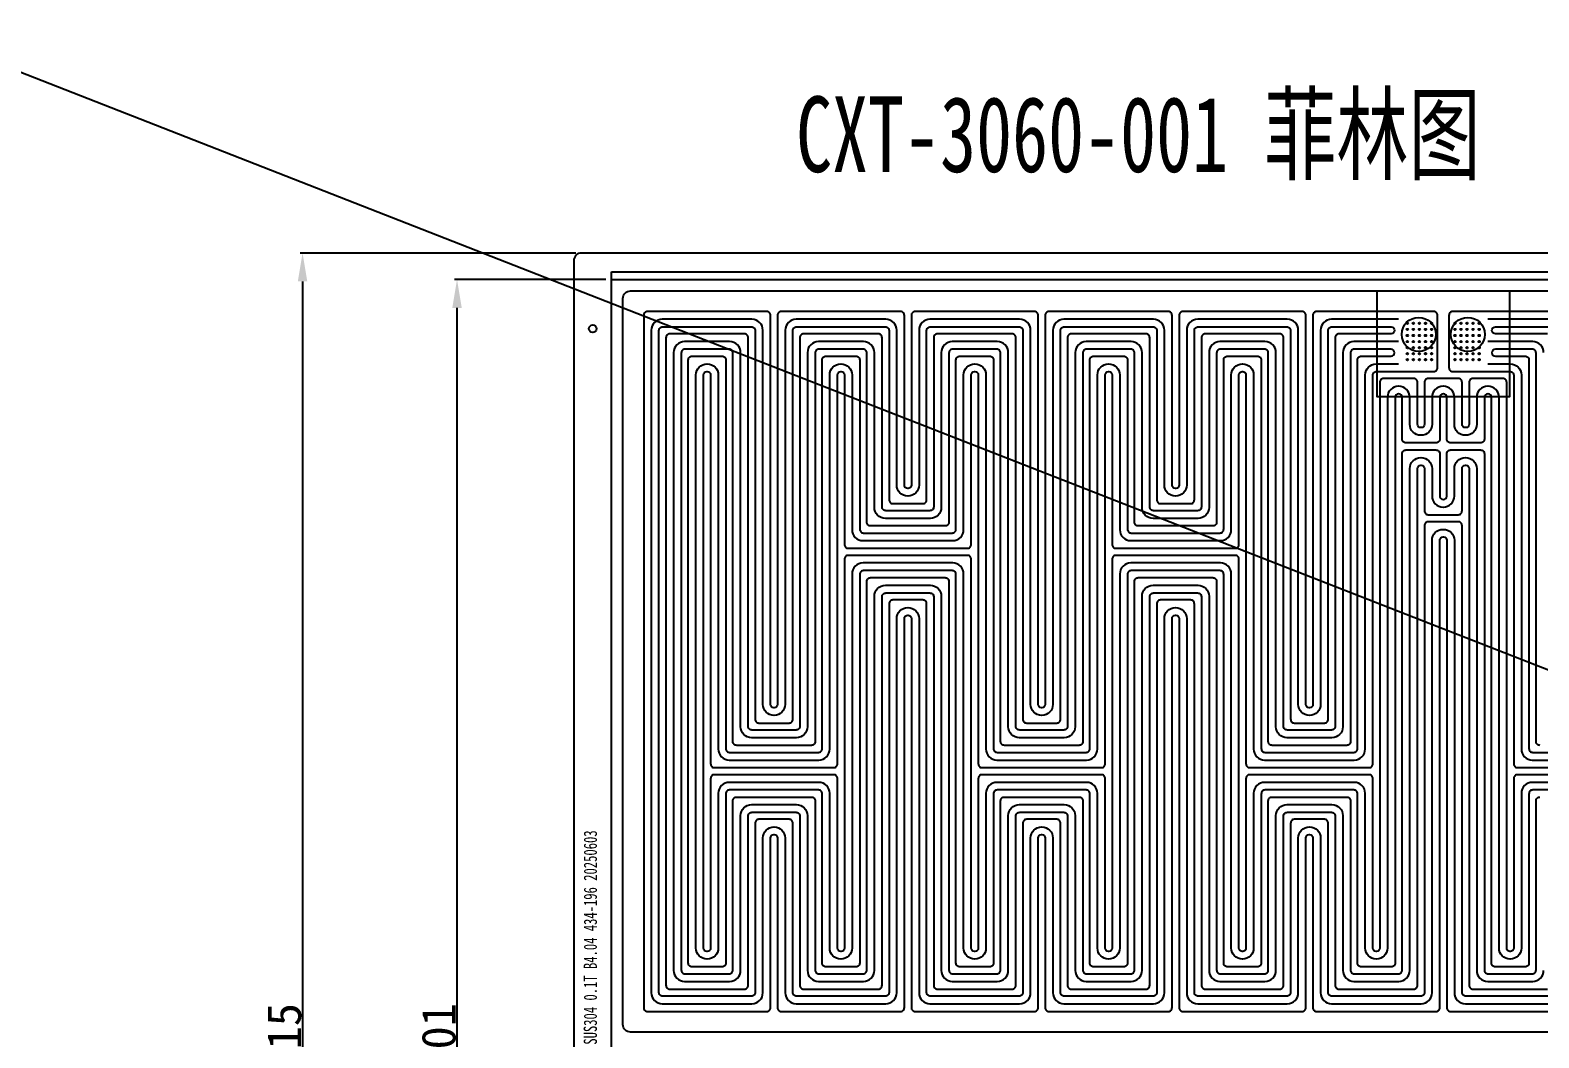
# Model space of a CAD drawing. Header units: millimetres. Extents: x -1327 to 8145, y -2943 to 1353.
# Drawn here: x 4190.9 to 4590, y 507.4 to 773.8 of the extents above; entities that cross this region are included whole.
import ezdxf

# ---------------------------------------------------------------- set-up
doc = ezdxf.new("R2010")
doc.units = ezdxf.units.MM
for name, color, linetype in [('发热丝', 3, 'Continuous'), ('发热丝中心线', 6, 'Continuous'), ('标注', 2, 'Continuous'), ('菲林', 11, 'Continuous')]:
    doc.layers.add(name, color=color, linetype=linetype)
doc.styles.get("Standard").update_dxf_attribs({"font": ''})
doc.styles.add('工程字', font='', dxfattribs={"width": 0.7, "height": 6})
doc.styles.get('Standard').set_extended_font_data('SimSun')
doc.styles.get('工程字').set_extended_font_data('SimSun')
doc.dimstyles.new('ISO-25', dxfattribs={"dimscale": 0.5, "dimtxt": 18, "dimasz": 15, "dimexe": 1.25, "dimexo": 3, "dimtad": 1, "dimtoh": 1, "dimdec": 5, "dimtxsty": 'Standard', "dimcen": 2.5, "dimadec": 0, "dimazin": 0, "dimtfac": 1, "dimtmove": 0, "dimatfit": 3, "dimfxl": 1, "dimarcsym": 0})

# ---------------------------------------------------------------- blocks, each defined once
blk = doc.blocks.new('*D22')
at = {"color": 0, "lineweight": -2}
for p, q in [((4343.25, 707.92), (4303.23, 707.92)), ((4303.85, 314.42), (4303.85, 700.42)), ((4343.25, 306.92), (4303.23, 306.92))]:
    blk.add_line(p, q, dxfattribs=at)
at = {"color": 0}
for points in [[(4305.1, 700.42), (4302.6, 700.42), (4303.85, 707.92)], [(4302.6, 314.42), (4305.1, 314.42), (4303.85, 306.92)]]:
    blk.add_solid(points, dxfattribs=at)
at = {"layer": 'Defpoints', "color": 0}
for p in [(4303.85, 707.92), (4344.75, 707.92), (4344.75, 306.92)]:
    blk.add_point(p, dxfattribs=at)
at = {"color": 0, "insert": (4299.04, 507.42), "char_height": 9, "attachment_point": 5, "rotation": 90}
blk.add_mtext('401', dxfattribs=at)
blk = doc.blocks.new('*D23')
at = {"color": 0, "lineweight": -2}
for p, q in [((4335.25, 714.92), (4262.37, 714.92)), ((4262.99, 707.42), (4262.99, 307.42)), ((4335.25, 299.92), (4262.37, 299.92))]:
    blk.add_line(p, q, dxfattribs=at)
at = {"color": 0}
for points in [[(4264.24, 707.42), (4261.74, 707.42), (4262.99, 714.92)], [(4261.74, 307.42), (4264.24, 307.42), (4262.99, 299.92)]]:
    blk.add_solid(points, dxfattribs=at)
at = {"layer": 'Defpoints', "color": 0}
for p in [(4336.75, 714.92), (4262.99, 299.92), (4336.75, 299.92)]:
    blk.add_point(p, dxfattribs=at)
at = {"color": 0, "insert": (4258.18, 507.42), "char_height": 9, "attachment_point": 5, "rotation": 90}
blk.add_mtext('415', dxfattribs=at)

msp = doc.modelspace()

# ---------------------------------------------------------------- linework, layer by layer
for points in [[(4344.751992, 709.920521), (4784.751992, 709.920521), (4784.751992, 304.920521), (4344.751992, 304.920521)], [(4547.251992, 704.920521), (4582.251992, 704.920521), (4582.251992, 676.920521), (4547.251992, 676.920521)]]:
    msp.add_lwpolyline(points, close=True)
msp.add_lwpolyline([(4781.751992, 702.920521), (4781.751992, 510.920521, -0.4142135624), (4779.751992, 508.920521), (4349.751992, 508.920521, -0.4142135624), (4347.751992, 510.920521), (4347.751992, 702.920521, -0.4142135624), (4349.751992, 704.920521), (4779.751992, 704.920521, -0.4142135624)], format="xyb", close=True)
for centre in [(4558.251992, 693.420521), (4571.251992, 693.420521)]:
    msp.add_circle(centre, 4.5)
at = {"layer": '发热丝'}
for points in [[(4615.935123, 576.990976), (4584.385762, 576.990976, 0.4142135624), (4583.385762, 575.990976), (4583.385762, 531.123338, -0.4142135624), (4582.506921, 530.244497), (4582.405513, 530.244497, -0.4142135624), (4581.526673, 531.123338), (4581.526673, 680.737455, 0.4142135624), (4580.526673, 681.737455), (4572.582945, 681.737455, 0.4142135624), (4571.582945, 680.737455), (4571.582945, 669.631554, -0.4142135624), (4570.704104, 668.752713), (4570.602696, 668.752713, -0.4142135624), (4569.723856, 669.631554), (4569.723856, 680.737455, 0.4142135624), (4568.723856, 681.737455), (4560.780128, 681.737455, 0.4142135624), (4559.780128, 680.737455), (4559.780128, 669.631554, -0.4142135624), (4558.901288, 668.752713), (4558.799879, 668.752713, -0.4142135624), (4557.921039, 669.631554), (4557.921039, 680.737455, 0.4142135624), (4556.921039, 681.737455), (4548.977311, 681.737455, 0.4142135624), (4547.977311, 680.737455), (4547.977311, 531.123338, -0.4142135624), (4547.098471, 530.244497), (4546.997062, 530.244497, -0.4142135624), (4546.118222, 531.123338), (4546.118222, 575.990976, 0.4142135624), (4545.118222, 576.990976), (4513.56886, 576.990976, 0.4142135624), (4512.56886, 575.990976), (4512.56886, 531.123338, -0.4142135624), (4511.69002, 530.244497), (4511.588611, 530.244497, -0.4142135624), (4510.709771, 531.123338), (4510.709771, 633.990976, 0.4142135624), (4509.709771, 634.990976), (4478.16041, 634.990976, 0.4142135624), (4477.16041, 633.990976), (4477.16041, 531.123338, -0.4142135624), (4476.281569, 530.244497), (4476.180161, 530.244497, -0.4142135624), (4475.30132, 531.123338), (4475.30132, 575.990976, 0.4142135624), (4474.30132, 576.990976), (4442.751959, 576.990976, 0.4142135624), (4441.751959, 575.990976), (4441.751959, 531.123338, -0.4142135624), (4440.873118, 530.244497), (4440.77171, 530.244497, -0.4142135624), (4439.89287, 531.123338), (4439.89287, 633.990976, 0.4142135624), (4438.89287, 634.990976), (4407.343508, 634.990976, 0.4142135624), (4406.343508, 633.990976), (4406.343508, 531.123338, -0.4142135624), (4405.464668, 530.244497), (4405.363259, 530.244497, -0.4142135624), (4404.484419, 531.123338), (4404.484419, 575.990976, 0.4142135624), (4403.484419, 576.990976), (4371.935057, 576.990976, 0.4142135624), (4370.935057, 575.990976), (4370.935057, 531.123338, -0.4142135624), (4370.056217, 530.244497), (4369.954809, 530.244497, -0.4142135624), (4369.075968, 531.123338), (4369.075968, 682.717704, -0.4142135624), (4369.954809, 683.596544), (4370.056217, 683.596544, -0.4142135624), (4370.935057, 682.717704), (4370.935057, 579.850066, 0.4142135624), (4371.935057, 578.850066), (4403.484419, 578.850066, 0.4142135624), (4404.484419, 579.850066), (4404.484419, 682.717704, -0.4142135624), (4405.363259, 683.596544), (4405.464668, 683.596544, -0.4142135624), (4406.343508, 682.717704), (4406.343508, 637.850066, 0.4142135624), (4407.343508, 636.850066), (4438.89287, 636.850066, 0.4142135624), (4439.89287, 637.850066), (4439.89287, 682.717704, -0.4142135624), (4440.77171, 683.596544), (4440.873118, 683.596544, -0.4142135624), (4441.751959, 682.717704), (4441.751959, 579.850066, 0.4142135624), (4442.751959, 578.850066), (4474.30132, 578.850066, 0.4142135624), (4475.30132, 579.850066), (4475.30132, 682.717704, -0.4142135624), (4476.180161, 683.596544), (4476.281569, 683.596544, -0.4142135624), (4477.16041, 682.717704), (4477.16041, 637.850066, 0.4142135624), (4478.16041, 636.850066), (4509.709771, 636.850066, 0.4142135624), (4510.709771, 637.850066), (4510.709771, 682.717704, -0.4142135624), (4511.588611, 683.596544), (4511.69002, 683.596544, -0.4142135624), (4512.56886, 682.717704), (4512.56886, 579.850066, 0.4142135624), (4513.56886, 578.850066), (4545.118222, 578.850066, 0.4142135624), (4546.118222, 579.850066), (4546.118222, 682.596544, -0.4142135624), (4547.118222, 683.596544), (4562.251992, 683.596544, 0.4142135624), (4563.251992, 684.596544), (4563.251992, 698.441681, 0.4142135624), (4562.251992, 699.441681), (4531.273086, 699.441681, 0.4142135624), (4530.273086, 698.441681), (4530.273086, 595.574042, -0.4142135624), (4529.394245, 594.695202), (4529.292837, 594.695202, -0.4142135624), (4528.413996, 595.574042), (4528.413996, 698.441681, 0.4142135624), (4527.413996, 699.441681), (4495.864635, 699.441681, 0.4142135624), (4494.864635, 698.441681), (4494.864635, 653.574042, -0.4142135624), (4493.985795, 652.695202), (4493.884386, 652.695202, -0.4142135624), (4493.005546, 653.574042), (4493.005546, 698.441681, 0.4142135624), (4492.005546, 699.441681), (4460.456184, 699.441681, 0.4142135624), (4459.456184, 698.441681), (4459.456184, 595.574042, -0.4142135624), (4458.577344, 594.695202), (4458.475935, 594.695202, -0.4142135624), (4457.597095, 595.574042), (4457.597095, 698.441681, 0.4142135624), (4456.597095, 699.441681), (4425.047733, 699.441681, 0.4142135624), (4424.047733, 698.441681), (4424.047733, 653.574042, -0.4142135624), (4423.168893, 652.695202), (4423.067485, 652.695202, -0.4142135624), (4422.188644, 653.574042), (4422.188644, 698.441681, 0.4142135624), (4421.188644, 699.441681), (4389.639283, 699.441681, 0.4142135624), (4388.639283, 698.441681), (4388.639283, 595.574042, -0.4142135624), (4387.760442, 594.695202), (4387.659034, 594.695202, -0.4142135624), (4386.780194, 595.574042), (4386.780194, 698.441681, 0.4142135624), (4385.780194, 699.441681), (4354.230832, 699.441681, 0.4142135624), (4353.230832, 698.441681), (4353.230832, 515.399361, 0.4142135624), (4354.230832, 514.399361), (4385.780194, 514.399361, 0.4142135624), (4386.780194, 515.399361), (4386.780194, 560.267, -0.4142135624), (4387.659034, 561.14584), (4387.760442, 561.14584, -0.4142135624), (4388.639283, 560.267), (4388.639283, 515.399361, 0.4142135624), (4389.639283, 514.399361), (4421.188644, 514.399361, 0.4142135624), (4422.188644, 515.399361), (4422.188644, 618.267, -0.4142135624), (4423.067485, 619.14584), (4423.168893, 619.14584, -0.4142135624), (4424.047733, 618.267), (4424.047733, 515.399361, 0.4142135624), (4425.047733, 514.399361), (4456.597095, 514.399361, 0.4142135624), (4457.597095, 515.399361), (4457.597095, 560.267, -0.4142135624), (4458.475935, 561.14584), (4458.577344, 561.14584, -0.4142135624), (4459.456184, 560.267), (4459.456184, 515.399361, 0.4142135624), (4460.456184, 514.399361), (4492.005546, 514.399361, 0.4142135624), (4493.005546, 515.399361), (4493.005546, 618.267, -0.4142135624), (4493.884386, 619.14584), (4493.985795, 619.14584, -0.4142135624), (4494.864635, 618.267), (4494.864635, 515.399361, 0.4142135624), (4495.864635, 514.399361), (4527.413996, 514.399361, 0.4142135624), (4528.413996, 515.399361), (4528.413996, 560.267, -0.4142135624), (4529.292837, 561.14584), (4529.394245, 561.14584, -0.4142135624), (4530.273086, 560.267), (4530.273086, 515.399361, 0.4142135624), (4531.273086, 514.399361), (4562.822447, 514.399361, 0.4142135624), (4563.822447, 515.399361), (4563.822447, 638.960662, -0.4142135624), (4564.701288, 639.839502), (4564.802696, 639.839502, -0.4142135624), (4565.681536, 638.960662), (4565.681536, 515.399361, 0.4142135624), (4566.681536, 514.399361), (4598.230898, 514.399361, 0.4142135624)], [(4598.230898, 699.441681), (4567.251992, 699.441681, 0.4142135624), (4566.251992, 698.441681), (4566.251992, 684.596544, 0.4142135624), (4567.251992, 683.596544), (4582.385762, 683.596544, -0.4142135624), (4583.385762, 682.596544), (4583.385762, 579.850066, 0.4142135624), (4584.385762, 578.850066), (4615.935123, 578.850066, 0.4142135624)], [(4594.188579, 518.441681), (4570.723856, 518.441681, -0.4142135624), (4569.723856, 519.441681), (4569.723856, 642.881821, 0.4142135624), (4568.723856, 643.881821), (4560.780128, 643.881821, 0.4142135624), (4559.780128, 642.881821), (4559.780128, 519.441681, -0.4142135624), (4558.780128, 518.441681), (4535.315405, 518.441681, -0.4142135624), (4534.315405, 519.441681), (4534.315405, 564.188159, 0.4142135624), (4533.315405, 565.188159), (4525.371677, 565.188159, 0.4142135624), (4524.371677, 564.188159), (4524.371677, 519.441681, -0.4142135624), (4523.371677, 518.441681), (4499.906954, 518.441681, -0.4142135624), (4498.906954, 519.441681), (4498.906954, 622.188159, 0.4142135624), (4497.906954, 623.188159), (4489.963226, 623.188159, 0.4142135624), (4488.963226, 622.188159), (4488.963226, 519.441681, -0.4142135624), (4487.963226, 518.441681), (4464.498503, 518.441681, -0.4142135624), (4463.498503, 519.441681), (4463.498503, 564.188159, 0.4142135624), (4462.498503, 565.188159), (4454.554776, 565.188159, 0.4142135624), (4453.554776, 564.188159), (4453.554776, 519.441681, -0.4142135624), (4452.554776, 518.441681), (4429.090053, 518.441681, -0.4142135624), (4428.090053, 519.441681), (4428.090053, 622.188159, 0.4142135624), (4427.090053, 623.188159), (4419.146325, 623.188159, 0.4142135624), (4418.146325, 622.188159), (4418.146325, 519.441681, -0.4142135624), (4417.146325, 518.441681), (4393.681602, 518.441681, -0.4142135624), (4392.681602, 519.441681), (4392.681602, 564.188159, 0.4142135624), (4391.681602, 565.188159), (4383.737874, 565.188159, 0.4142135624), (4382.737874, 564.188159), (4382.737874, 519.441681, -0.4142135624), (4381.737874, 518.441681), (4358.273151, 518.441681, -0.4142135624), (4357.273151, 519.441681), (4357.273151, 694.399361, -0.4142135624), (4358.273151, 695.399361), (4381.737874, 695.399361, -0.4142135624), (4382.737874, 694.399361), (4382.737874, 591.652882, 0.4142135624), (4383.737874, 590.652882), (4391.681602, 590.652882, 0.4142135624), (4392.681602, 591.652882), (4392.681602, 694.399361, -0.4142135624), (4393.681602, 695.399361), (4417.146325, 695.399361, -0.4142135624), (4418.146325, 694.399361), (4418.146325, 649.652882, 0.4142135624), (4419.146325, 648.652882), (4427.090053, 648.652882, 0.4142135624), (4428.090053, 649.652882), (4428.090053, 694.399361, -0.4142135624), (4429.090053, 695.399361), (4452.554776, 695.399361, -0.4142135624), (4453.554776, 694.399361), (4453.554776, 591.652882, 0.4142135624), (4454.554776, 590.652882), (4462.498503, 590.652882, 0.4142135624), (4463.498503, 591.652882), (4463.498503, 694.399361, -0.4142135624), (4464.498503, 695.399361), (4487.963226, 695.399361, -0.4142135624), (4488.963226, 694.399361), (4488.963226, 649.652882, 0.4142135624), (4489.963226, 648.652882), (4497.906954, 648.652882, 0.4142135624), (4498.906954, 649.652882), (4498.906954, 694.399361, -0.4142135624), (4499.906954, 695.399361), (4523.371677, 695.399361, -0.4142135624), (4524.371677, 694.399361), (4524.371677, 591.652882, 0.4142135624), (4525.371677, 590.652882), (4533.315405, 590.652882, 0.4142135624), (4534.315405, 591.652882), (4534.315405, 694.399361, -0.4142135624), (4535.315405, 695.399361), (4550.949175, 695.399361, -1), (4550.949175, 693.540272), (4537.174494, 693.540272, 0.4142135624), (4536.174494, 692.540272), (4536.174494, 589.793793, -0.4142135624), (4535.174494, 588.793793), (4523.512588, 588.793793, -0.4142135624), (4522.512588, 589.793793), (4522.512588, 692.540272, 0.4142135624), (4521.512588, 693.540272), (4501.766043, 693.540272, 0.4142135624), (4500.766043, 692.540272), (4500.766043, 647.793793, -0.4142135624), (4499.766043, 646.793793), (4488.104137, 646.793793, -0.4142135624), (4487.104137, 647.793793), (4487.104137, 692.540272, 0.4142135624), (4486.104137, 693.540272), (4466.357593, 693.540272, 0.4142135624), (4465.357593, 692.540272), (4465.357593, 589.793793, -0.4142135624), (4464.357593, 588.793793), (4452.695687, 588.793793, -0.4142135624), (4451.695687, 589.793793), (4451.695687, 692.540272, 0.4142135624), (4450.695687, 693.540272), (4430.949142, 693.540272, 0.4142135624), (4429.949142, 692.540272), (4429.949142, 647.793793, -0.4142135624), (4428.949142, 646.793793), (4417.287236, 646.793793, -0.4142135624), (4416.287236, 647.793793), (4416.287236, 692.540272, 0.4142135624), (4415.287236, 693.540272), (4395.540691, 693.540272, 0.4142135624), (4394.540691, 692.540272), (4394.540691, 589.793793, -0.4142135624), (4393.540691, 588.793793), (4381.878785, 588.793793, -0.4142135624), (4380.878785, 589.793793), (4380.878785, 692.540272, 0.4142135624), (4379.878785, 693.540272), (4360.132241, 693.540272, 0.4142135624), (4359.132241, 692.540272), (4359.132241, 521.30077, 0.4142135624), (4360.132241, 520.30077), (4379.878785, 520.30077, 0.4142135624), (4380.878785, 521.30077), (4380.878785, 566.047249, -0.4142135624), (4381.878785, 567.047249), (4393.540691, 567.047249, -0.4142135624), (4394.540691, 566.047249), (4394.540691, 521.30077, 0.4142135624), (4395.540691, 520.30077), (4415.287236, 520.30077, 0.4142135624), (4416.287236, 521.30077), (4416.287236, 624.047249, -0.4142135624), (4417.287236, 625.047249), (4428.949142, 625.047249, -0.4142135624), (4429.949142, 624.047249), (4429.949142, 521.30077, 0.4142135624), (4430.949142, 520.30077), (4450.695687, 520.30077, 0.4142135624), (4451.695687, 521.30077), (4451.695687, 566.047249, -0.4142135624), (4452.695687, 567.047249), (4464.357593, 567.047249, -0.4142135624), (4465.357593, 566.047249), (4465.357593, 521.30077, 0.4142135624), (4466.357593, 520.30077), (4486.104137, 520.30077, 0.4142135624), (4487.104137, 521.30077), (4487.104137, 624.047249, -0.4142135624), (4488.104137, 625.047249), (4499.766043, 625.047249, -0.4142135624), (4500.766043, 624.047249), (4500.766043, 521.30077, 0.4142135624), (4501.766043, 520.30077), (4521.512588, 520.30077, 0.4142135624), (4522.512588, 521.30077), (4522.512588, 566.047249, -0.4142135624), (4523.512588, 567.047249), (4535.174494, 567.047249, -0.4142135624), (4536.174494, 566.047249), (4536.174494, 521.30077, 0.4142135624), (4537.174494, 520.30077), (4556.921039, 520.30077, 0.4142135624), (4557.921039, 521.30077), (4557.921039, 657.930145, -0.4142135624), (4558.799879, 658.808986), (4558.901288, 658.808986, -0.4142135624), (4559.780128, 657.930145), (4559.780128, 646.740911, 0.4142135624), (4560.780128, 645.740911), (4568.723856, 645.740911, 0.4142135624), (4569.723856, 646.740911), (4569.723856, 657.930145, -0.4142135624), (4570.602696, 658.808986), (4570.704104, 658.808986, -0.4142135624), (4571.582945, 657.930145), (4571.582945, 521.30077, 0.4142135624), (4572.582945, 520.30077), (4592.329489, 520.30077, 0.4142135624)], [(4592.329489, 693.540272), (4578.554809, 693.540272, -1), (4578.554809, 695.399361), (4594.188579, 695.399361, -0.4142135624)], [(4611.892804, 572.948657), (4588.428081, 572.948657, 0.4142135624), (4587.428081, 571.948657), (4587.428081, 527.202178, -0.4142135624), (4586.428081, 526.202178), (4578.484353, 526.202178, -0.4142135624), (4577.484353, 527.202178), (4577.484353, 676.816296, 0.4142135624), (4576.605513, 677.695136), (4576.504104, 677.695136, 0.4142135624), (4575.625264, 676.816296), (4575.625264, 665.710394, -0.4142135624), (4574.625264, 664.710394), (4566.681536, 664.710394, -0.4142135624), (4565.681536, 665.710394), (4565.681536, 676.816296, 0.4142135624), (4564.802696, 677.695136), (4564.701288, 677.695136, 0.4142135624), (4563.822447, 676.816296), (4563.822447, 665.710394, -0.4142135624), (4562.822447, 664.710394), (4554.878719, 664.710394, -0.4142135624), (4553.878719, 665.710394), (4553.878719, 676.816296, 0.4142135624), (4552.999879, 677.695136), (4552.898471, 677.695136, 0.4142135624), (4552.01963, 676.816296), (4552.01963, 527.202178, -0.4142135624), (4551.01963, 526.202178), (4543.075903, 526.202178, -0.4142135624), (4542.075903, 527.202178), (4542.075903, 571.948657, 0.4142135624), (4541.075903, 572.948657), (4517.61118, 572.948657, 0.4142135624), (4516.61118, 571.948657), (4516.61118, 527.202178, -0.4142135624), (4515.61118, 526.202178), (4507.667452, 526.202178, -0.4142135624), (4506.667452, 527.202178), (4506.667452, 629.948657, 0.4142135624), (4505.667452, 630.948657), (4482.202729, 630.948657, 0.4142135624), (4481.202729, 629.948657), (4481.202729, 527.202178, -0.4142135624), (4480.202729, 526.202178), (4472.259001, 526.202178, -0.4142135624), (4471.259001, 527.202178), (4471.259001, 571.948657, 0.4142135624), (4470.259001, 572.948657), (4446.794278, 572.948657, 0.4142135624), (4445.794278, 571.948657), (4445.794278, 527.202178, -0.4142135624), (4444.794278, 526.202178), (4436.85055, 526.202178, -0.4142135624), (4435.85055, 527.202178), (4435.85055, 629.948657, 0.4142135624), (4434.85055, 630.948657), (4411.385827, 630.948657, 0.4142135624), (4410.385827, 629.948657), (4410.385827, 527.202178, -0.4142135624), (4409.385827, 526.202178), (4401.4421, 526.202178, -0.4142135624), (4400.4421, 527.202178), (4400.4421, 571.948657, 0.4142135624), (4399.4421, 572.948657), (4375.977377, 572.948657, 0.4142135624), (4374.977377, 571.948657), (4374.977377, 527.202178, -0.4142135624), (4373.977377, 526.202178), (4366.033649, 526.202178, -0.4142135624), (4365.033649, 527.202178), (4365.033649, 686.638864, -0.4142135624), (4366.033649, 687.638864), (4373.977377, 687.638864, -0.4142135624), (4374.977377, 686.638864), (4374.977377, 583.892385, 0.4142135624), (4375.977377, 582.892385), (4399.4421, 582.892385, 0.4142135624), (4400.4421, 583.892385), (4400.4421, 686.638864, -0.4142135624), (4401.4421, 687.638864), (4409.385827, 687.638864, -0.4142135624), (4410.385827, 686.638864), (4410.385827, 641.892385, 0.4142135624), (4411.385827, 640.892385), (4434.85055, 640.892385, 0.4142135624), (4435.85055, 641.892385), (4435.85055, 686.638864, -0.4142135624), (4436.85055, 687.638864), (4444.794278, 687.638864, -0.4142135624), (4445.794278, 686.638864), (4445.794278, 583.892385, 0.4142135624), (4446.794278, 582.892385), (4470.259001, 582.892385, 0.4142135624), (4471.259001, 583.892385), (4471.259001, 686.638864, -0.4142135624), (4472.259001, 687.638864), (4480.202729, 687.638864, -0.4142135624), (4481.202729, 686.638864), (4481.202729, 641.892385, 0.4142135624), (4482.202729, 640.892385), (4505.667452, 640.892385, 0.4142135624), (4506.667452, 641.892385), (4506.667452, 686.638864, -0.4142135624), (4507.667452, 687.638864), (4515.61118, 687.638864, -0.4142135624), (4516.61118, 686.638864), (4516.61118, 583.892385, 0.4142135624), (4517.61118, 582.892385), (4541.075903, 582.892385, 0.4142135624), (4542.075903, 583.892385), (4542.075903, 686.638864, -0.4142135624), (4543.075903, 687.638864), (4550.949175, 687.638864, 1), (4550.949175, 689.497953), (4541.216813, 689.497953, 0.4142135624), (4540.216813, 688.497953), (4540.216813, 585.751474, -0.4142135624), (4539.216813, 584.751474), (4519.470269, 584.751474, -0.4142135624), (4518.470269, 585.751474), (4518.470269, 688.497953, 0.4142135624), (4517.470269, 689.497953), (4505.808363, 689.497953, 0.4142135624), (4504.808363, 688.497953), (4504.808363, 643.751474, -0.4142135624), (4503.808363, 642.751474), (4484.061818, 642.751474, -0.4142135624), (4483.061818, 643.751474), (4483.061818, 688.497953, 0.4142135624), (4482.061818, 689.497953), (4470.399912, 689.497953, 0.4142135624), (4469.399912, 688.497953), (4469.399912, 585.751474, -0.4142135624), (4468.399912, 584.751474), (4448.653367, 584.751474, -0.4142135624), (4447.653367, 585.751474), (4447.653367, 688.497953, 0.4142135624), (4446.653367, 689.497953), (4434.991461, 689.497953, 0.4142135624), (4433.991461, 688.497953), (4433.991461, 643.751474, -0.4142135624), (4432.991461, 642.751474), (4413.244917, 642.751474, -0.4142135624), (4412.244917, 643.751474), (4412.244917, 688.497953, 0.4142135624), (4411.244917, 689.497953), (4399.583011, 689.497953, 0.4142135624), (4398.583011, 688.497953), (4398.583011, 585.751474, -0.4142135624), (4397.583011, 584.751474), (4377.836466, 584.751474, -0.4142135624), (4376.836466, 585.751474), (4376.836466, 688.497953, 0.4142135624), (4375.836466, 689.497953), (4364.17456, 689.497953, 0.4142135624), (4363.17456, 688.497953), (4363.17456, 525.343089, 0.4142135624), (4364.17456, 524.343089), (4375.836466, 524.343089, 0.4142135624), (4376.836466, 525.343089), (4376.836466, 570.089568, -0.4142135624), (4377.836466, 571.089568), (4397.583011, 571.089568, -0.4142135624), (4398.583011, 570.089568), (4398.583011, 525.343089, 0.4142135624), (4399.583011, 524.343089), (4411.244917, 524.343089, 0.4142135624), (4412.244917, 525.343089), (4412.244917, 628.089568, -0.4142135624), (4413.244917, 629.089568), (4432.991461, 629.089568, -0.4142135624), (4433.991461, 628.089568), (4433.991461, 525.343089, 0.4142135624), (4434.991461, 524.343089), (4446.653367, 524.343089, 0.4142135624), (4447.653367, 525.343089), (4447.653367, 570.089568, -0.4142135624), (4448.653367, 571.089568), (4468.399912, 571.089568, -0.4142135624), (4469.399912, 570.089568), (4469.399912, 525.343089, 0.4142135624), (4470.399912, 524.343089), (4482.061818, 524.343089, 0.4142135624), (4483.061818, 525.343089), (4483.061818, 628.089568, -0.4142135624), (4484.061818, 629.089568), (4503.808363, 629.089568, -0.4142135624), (4504.808363, 628.089568), (4504.808363, 525.343089, 0.4142135624), (4505.808363, 524.343089), (4517.470269, 524.343089, 0.4142135624), (4518.470269, 525.343089), (4518.470269, 570.089568, -0.4142135624), (4519.470269, 571.089568), (4539.216813, 571.089568, -0.4142135624), (4540.216813, 570.089568), (4540.216813, 525.343089, 0.4142135624), (4541.216813, 524.343089), (4552.878719, 524.343089, 0.4142135624), (4553.878719, 525.343089), (4553.878719, 661.851305, -0.4142135624), (4554.878719, 662.851305), (4562.822447, 662.851305, -0.4142135624), (4563.822447, 661.851305), (4563.822447, 650.66207, 0.4142135624), (4564.701288, 649.78323), (4564.802696, 649.78323, 0.4142135624), (4565.681536, 650.66207), (4565.681536, 661.851305, -0.4142135624), (4566.681536, 662.851305), (4574.625264, 662.851305, -0.4142135624), (4575.625264, 661.851305), (4575.625264, 525.343089, 0.4142135624), (4576.625264, 524.343089), (4588.28717, 524.343089, 0.4142135624), (4589.28717, 525.343089), (4589.28717, 570.089568, -0.4142135624), (4590.28717, 571.089568)], [(4590.28717, 584.751474, -0.4142135624), (4589.28717, 585.751474), (4589.28717, 688.497953, 0.4142135624), (4588.28717, 689.497953), (4578.554809, 689.497953, 1), (4578.554809, 687.638864), (4586.428081, 687.638864, -0.4142135624), (4587.428081, 686.638864), (4587.428081, 583.892385, 0.4142135624), (4588.428081, 582.892385), (4611.892804, 582.892385, 0.4142135624)]]:
    msp.add_lwpolyline(points, format="xyb", dxfattribs=at)
for centre in [(4555.251992, 696.319112), (4555.251992, 694.719112), (4556.851992, 696.319112), (4556.851992, 694.719112), (4558.451992, 696.319112), (4558.451992, 694.719112), (4560.051992, 696.319112), (4560.051992, 694.719112), (4561.651992, 696.319112), (4561.651992, 694.719112), (4567.851992, 696.319112), (4567.851992, 694.719112), (4569.451992, 696.319112), (4569.451992, 694.719112), (4571.051992, 696.319112), (4571.051992, 694.719112), (4572.651992, 696.319112), (4572.651992, 694.719112), (4574.251992, 696.319112), (4574.251992, 694.719112), (4555.251992, 693.119112), (4555.251992, 691.519112), (4556.851992, 693.119112), (4556.851992, 691.519112), (4558.451992, 693.119112), (4558.451992, 691.519112), (4560.051992, 693.119112), (4560.051992, 691.519112), (4561.651992, 693.119112), (4561.651992, 691.519112), (4567.851992, 693.119112), (4567.851992, 691.519112), (4569.451992, 693.119112), (4569.451992, 691.519112), (4571.051992, 693.119112), (4571.051992, 691.519112), (4572.651992, 693.119112), (4572.651992, 691.519112), (4574.251992, 693.119112), (4574.251992, 691.519112), (4555.251992, 689.919112), (4555.251992, 688.319112), (4555.251992, 686.719112), (4556.851992, 689.919112), (4556.851992, 688.319112), (4556.851992, 686.719112), (4558.451992, 689.919112), (4558.451992, 688.319112), (4558.451992, 686.719112), (4560.051992, 689.919112), (4560.051992, 688.319112), (4560.051992, 686.719112), (4561.651992, 689.919112), (4561.651992, 688.319112), (4561.651992, 686.719112), (4567.851992, 689.919112), (4567.851992, 688.319112), (4567.851992, 686.719112), (4569.451992, 689.919112), (4569.451992, 688.319112), (4569.451992, 686.719112), (4571.051992, 689.919112), (4571.051992, 688.319112), (4571.051992, 686.719112), (4572.651992, 689.919112), (4572.651992, 688.319112), (4572.651992, 686.719112), (4574.251992, 689.919112), (4574.251992, 688.319112), (4574.251992, 686.719112)]:
    msp.add_circle(centre, 0.2, dxfattribs=at)
at = {"layer": '发热丝中心线'}
for points in [[(4552.949175, 697.420521), (4535.194245, 697.420521, 0.4142135624), (4532.294245, 694.520521), (4532.294245, 595.574042, -0.4142135624), (4529.394245, 592.674042), (4529.292837, 592.674042, -0.4142135624), (4526.392837, 595.574042), (4526.392837, 694.520521, 0.4142135624), (4523.492837, 697.420521), (4499.785795, 697.420521, 0.4142135624), (4496.885795, 694.520521), (4496.885795, 653.574042, -0.4142135624), (4493.985795, 650.674042), (4493.884386, 650.674042, -0.4142135624), (4490.984386, 653.574042), (4490.984386, 694.520521, 0.4142135624), (4488.084386, 697.420521), (4464.377344, 697.420521, 0.4142135624), (4461.477344, 694.520521), (4461.477344, 595.574042, -0.4142135624), (4458.577344, 592.674042), (4458.475935, 592.674042, -0.4142135624), (4455.575935, 595.574042), (4455.575935, 694.520521, 0.4142135624), (4452.675935, 697.420521), (4428.968893, 697.420521, 0.4142135624), (4426.068893, 694.520521), (4426.068893, 653.574042, -0.4142135624), (4423.168893, 650.674042), (4423.067485, 650.674042, -0.4142135624), (4420.167485, 653.574042), (4420.167485, 694.520521, 0.4142135624), (4417.267485, 697.420521), (4393.560442, 697.420521, 0.4142135624), (4390.660442, 694.520521), (4390.660442, 595.574042, -0.4142135624), (4387.760442, 592.674042), (4387.659034, 592.674042, -0.4142135624), (4384.759034, 595.574042), (4384.759034, 694.520521, 0.4142135624), (4381.859034, 697.420521), (4358.151992, 697.420521, 0.4142135624), (4355.251992, 694.520521), (4355.251992, 519.320521, 0.4142135624), (4358.151992, 516.420521), (4381.859034, 516.420521, 0.4142135624), (4384.759034, 519.320521), (4384.759034, 560.267, -0.4142135624), (4387.659034, 563.167), (4387.760442, 563.167, -0.4142135624), (4390.660442, 560.267), (4390.660442, 519.320521, 0.4142135624), (4393.560442, 516.420521), (4417.267485, 516.420521, 0.4142135624), (4420.167485, 519.320521), (4420.167485, 618.267, -0.4142135624), (4423.067485, 621.167), (4423.168893, 621.167, -0.4142135624), (4426.068893, 618.267), (4426.068893, 519.320521, 0.4142135624), (4428.968893, 516.420521), (4452.675935, 516.420521, 0.4142135624), (4455.575935, 519.320521), (4455.575935, 560.267, -0.4142135624), (4458.475935, 563.167), (4458.577344, 563.167, -0.4142135624), (4461.477344, 560.267), (4461.477344, 519.320521, 0.4142135624), (4464.377344, 516.420521), (4488.084386, 516.420521, 0.4142135624), (4490.984386, 519.320521), (4490.984386, 618.267, -0.4142135624), (4493.884386, 621.167), (4493.985795, 621.167, -0.4142135624), (4496.885795, 618.267), (4496.885795, 519.320521, 0.4142135624), (4499.785795, 516.420521), (4523.492837, 516.420521, 0.4142135624), (4526.392837, 519.320521), (4526.392837, 560.267, -0.4142135624), (4529.292837, 563.167), (4529.394245, 563.167, -0.4142135624), (4532.294245, 560.267), (4532.294245, 519.320521, 0.4142135624), (4535.194245, 516.420521), (4558.901288, 516.420521, 0.4142135624), (4561.801288, 519.320521), (4561.801288, 638.960662, -0.4142135624), (4564.701288, 641.860662), (4564.802696, 641.860662, -0.4142135624), (4567.702696, 638.960662), (4567.702696, 519.320521, 0.4142135624), (4570.602696, 516.420521), (4594.309738, 516.420521, 0.4142135624)], [(4552.949175, 691.519112), (4541.095654, 691.519112, 0.4142135624), (4538.195654, 688.619112), (4538.195654, 589.672634, -0.4142135624), (4535.295654, 586.772634), (4523.391428, 586.772634, -0.4142135624), (4520.491428, 589.672634), (4520.491428, 688.619112, 0.4142135624), (4517.591428, 691.519112), (4505.687203, 691.519112, 0.4142135624), (4502.787203, 688.619112), (4502.787203, 647.672634, -0.4142135624), (4499.887203, 644.772634), (4487.982978, 644.772634, -0.4142135624), (4485.082978, 647.672634), (4485.082978, 688.619112, 0.4142135624), (4482.182978, 691.519112), (4470.278752, 691.519112, 0.4142135624), (4467.378752, 688.619112), (4467.378752, 589.672634, -0.4142135624), (4464.478752, 586.772634), (4452.574527, 586.772634, -0.4142135624), (4449.674527, 589.672634), (4449.674527, 688.619112, 0.4142135624), (4446.774527, 691.519112), (4434.870302, 691.519112, 0.4142135624), (4431.970302, 688.619112), (4431.970302, 647.672634, -0.4142135624), (4429.070302, 644.772634), (4417.166076, 644.772634, -0.4142135624), (4414.266076, 647.672634), (4414.266076, 688.619112, 0.4142135624), (4411.366076, 691.519112), (4399.461851, 691.519112, 0.4142135624), (4396.561851, 688.619112), (4396.561851, 589.672634, -0.4142135624), (4393.661851, 586.772634), (4381.757626, 586.772634, -0.4142135624), (4378.857626, 589.672634), (4378.857626, 688.619112, 0.4142135624), (4375.957626, 691.519112), (4364.0534, 691.519112, 0.4142135624), (4361.1534, 688.619112), (4361.1534, 525.221929, 0.4142135624), (4364.0534, 522.321929), (4375.957626, 522.321929, 0.4142135624), (4378.857626, 525.221929), (4378.857626, 566.168408, -0.4142135624), (4381.757626, 569.068408), (4393.661851, 569.068408, -0.4142135624), (4396.561851, 566.168408), (4396.561851, 525.221929, 0.4142135624), (4399.461851, 522.321929), (4411.366076, 522.321929, 0.4142135624), (4414.266076, 525.221929), (4414.266076, 624.168408, -0.4142135624), (4417.166076, 627.068408), (4429.070302, 627.068408, -0.4142135624), (4431.970302, 624.168408), (4431.970302, 525.221929, 0.4142135624), (4434.870302, 522.321929), (4446.774527, 522.321929, 0.4142135624), (4449.674527, 525.221929), (4449.674527, 566.168408, -0.4142135624), (4452.574527, 569.068408), (4464.478752, 569.068408, -0.4142135624), (4467.378752, 566.168408), (4467.378752, 525.221929, 0.4142135624), (4470.278752, 522.321929), (4482.182978, 522.321929, 0.4142135624), (4485.082978, 525.221929), (4485.082978, 624.168408, -0.4142135624), (4487.982978, 627.068408), (4499.887203, 627.068408, -0.4142135624), (4502.787203, 624.168408), (4502.787203, 525.221929, 0.4142135624), (4505.687203, 522.321929), (4517.591428, 522.321929, 0.4142135624), (4520.491428, 525.221929), (4520.491428, 566.168408, -0.4142135624), (4523.391428, 569.068408), (4535.295654, 569.068408, -0.4142135624), (4538.195654, 566.168408), (4538.195654, 525.221929, 0.4142135624), (4541.095654, 522.321929), (4552.999879, 522.321929, 0.4142135624), (4555.899879, 525.221929), (4555.899879, 657.930145, -0.4142135624), (4558.799879, 660.830145), (4558.901288, 660.830145, -0.4142135624), (4561.801288, 657.930145), (4561.801288, 650.66207, 0.4142135624), (4564.701288, 647.76207), (4564.802696, 647.76207, 0.4142135624), (4567.702696, 650.66207), (4567.702696, 657.930145, -0.4142135624), (4570.602696, 660.830145), (4570.704104, 660.830145, -0.4142135624), (4573.604104, 657.930145), (4573.604104, 525.221929, 0.4142135624), (4576.504104, 522.321929), (4588.40833, 522.321929, 0.4142135624), (4591.30833, 525.221929)], [(4591.30833, 688.619112, 0.4142135624), (4588.40833, 691.519112), (4576.554809, 691.519112)], [(4612.013964, 574.969817), (4588.306921, 574.969817, 0.4142135624), (4585.406921, 572.069817), (4585.406921, 531.123338, -0.4142135624), (4582.506921, 528.223338), (4582.405513, 528.223338, -0.4142135624), (4579.505513, 531.123338), (4579.505513, 676.816296, 0.4142135624), (4576.605513, 679.716296), (4576.504104, 679.716296, 0.4142135624), (4573.604104, 676.816296), (4573.604104, 669.631554, -0.4142135624), (4570.704104, 666.731554), (4570.602696, 666.731554, -0.4142135624), (4567.702696, 669.631554), (4567.702696, 676.816296, 0.4142135624), (4564.802696, 679.716296), (4564.701288, 679.716296, 0.4142135624), (4561.801288, 676.816296), (4561.801288, 669.631554, -0.4142135624), (4558.901288, 666.731554), (4558.799879, 666.731554, -0.4142135624), (4555.899879, 669.631554), (4555.899879, 676.816296, 0.4142135624), (4552.999879, 679.716296), (4552.898471, 679.716296, 0.4142135624), (4549.998471, 676.816296), (4549.998471, 531.123338, -0.4142135624), (4547.098471, 528.223338), (4546.997062, 528.223338, -0.4142135624), (4544.097062, 531.123338), (4544.097062, 572.069817, 0.4142135624), (4541.197062, 574.969817), (4517.49002, 574.969817, 0.4142135624), (4514.59002, 572.069817), (4514.59002, 531.123338, -0.4142135624), (4511.69002, 528.223338), (4511.588611, 528.223338, -0.4142135624), (4508.688611, 531.123338), (4508.688611, 630.069817, 0.4142135624), (4505.788611, 632.969817), (4482.081569, 632.969817, 0.4142135624), (4479.181569, 630.069817), (4479.181569, 531.123338, -0.4142135624), (4476.281569, 528.223338), (4476.180161, 528.223338, -0.4142135624), (4473.280161, 531.123338), (4473.280161, 572.069817, 0.4142135624), (4470.380161, 574.969817), (4446.673118, 574.969817, 0.4142135624), (4443.773118, 572.069817), (4443.773118, 531.123338, -0.4142135624), (4440.873118, 528.223338), (4440.77171, 528.223338, -0.4142135624), (4437.87171, 531.123338), (4437.87171, 630.069817, 0.4142135624), (4434.97171, 632.969817), (4411.264668, 632.969817, 0.4142135624), (4408.364668, 630.069817), (4408.364668, 531.123338, -0.4142135624), (4405.464668, 528.223338), (4405.363259, 528.223338, -0.4142135624), (4402.463259, 531.123338), (4402.463259, 572.069817, 0.4142135624), (4399.563259, 574.969817), (4375.856217, 574.969817, 0.4142135624), (4372.956217, 572.069817), (4372.956217, 531.123338, -0.4142135624), (4370.056217, 528.223338), (4369.954809, 528.223338, -0.4142135624), (4367.054809, 531.123338), (4367.054809, 682.717704, -0.4142135624), (4369.954809, 685.617704), (4370.056217, 685.617704, -0.4142135624), (4372.956217, 682.717704), (4372.956217, 583.771225, 0.4142135624), (4375.856217, 580.871225), (4399.563259, 580.871225, 0.4142135624), (4402.463259, 583.771225), (4402.463259, 682.717704, -0.4142135624), (4405.363259, 685.617704), (4405.464668, 685.617704, -0.4142135624), (4408.364668, 682.717704), (4408.364668, 641.771225, 0.4142135624), (4411.264668, 638.871225), (4434.97171, 638.871225, 0.4142135624), (4437.87171, 641.771225), (4437.87171, 682.717704, -0.4142135624), (4440.77171, 685.617704), (4440.873118, 685.617704, -0.4142135624), (4443.773118, 682.717704), (4443.773118, 583.771225, 0.4142135624), (4446.673118, 580.871225), (4470.380161, 580.871225, 0.4142135624), (4473.280161, 583.771225), (4473.280161, 682.717704, -0.4142135624), (4476.180161, 685.617704), (4476.281569, 685.617704, -0.4142135624), (4479.181569, 682.717704), (4479.181569, 641.771225, 0.4142135624), (4482.081569, 638.871225), (4505.788611, 638.871225, 0.4142135624), (4508.688611, 641.771225), (4508.688611, 682.717704, -0.4142135624), (4511.588611, 685.617704), (4511.69002, 685.617704, -0.4142135624), (4514.59002, 682.717704), (4514.59002, 583.771225, 0.4142135624), (4517.49002, 580.871225), (4541.197062, 580.871225, 0.4142135624), (4544.097062, 583.771225), (4544.097062, 682.717704, -0.4142135624), (4546.997062, 685.617704), (4552.949175, 685.617704)], [(4576.554809, 685.617704), (4582.506921, 685.617704, -0.4142135624), (4585.406921, 682.717704), (4585.406921, 583.771225, 0.4142135624), (4588.306921, 580.871225), (4612.013964, 580.871225, 0.4142135624)]]:
    msp.add_lwpolyline(points, format="xyb", dxfattribs=at)
msp.add_lwpolyline([(4594.309738, 697.420521), (4576.554809, 697.420521)], dxfattribs=at)
at = {"layer": '标注'}
msp.add_line((8144.570524, -783.806025), (2679.264998, 1352.537311), dxfattribs=at)
at = {"layer": '菲林'}
msp.add_lwpolyline([(4334.751992, 301.920521, 0.4142135624), (4336.751992, 299.920521), (4792.751992, 299.920521, 0.4142135624), (4794.751992, 301.920521), (4794.751992, 712.920521, 0.4142135624), (4792.751992, 714.920521), (4336.751992, 714.920521, 0.4142135624), (4334.751992, 712.920521)], format="xyb", close=True, dxfattribs=at)
msp.add_lwpolyline([(4784.751992, 707.920521), (4784.751992, 306.920521), (4344.751992, 306.920521), (4344.751992, 707.920521), (4543.751992, 707.920521)], close=True, dxfattribs=at)
msp.add_circle((4339.751992, 694.920521), 1, dxfattribs=at)

# ---------------------------------------------------------------- texts
at = {"insert": (4393.544306, 756.340449), "char_height": 20, "width": 683.50200471, "attachment_point": 1, "style": '工程字'}
msp.add_mtext('{\\C1;CXT-3060-001 菲林图  SUS304 0.1T+绿膜}', dxfattribs=at)
at = {"insert": (4337.364647, 448.073016), "char_height": 3.5, "width": 683.50200471, "attachment_point": 1, "rotation": 90, "style": '工程字'}
msp.add_mtext('{\\C1;CXT-3060-001 (R2.736-2.85-2.964Ω) SUS304 0.1T B4.04 434-196 20250603}', dxfattribs=at)

# ---------------------------------------------------------------- dimensions: what is measured, and where the dimension line sits
for base, p1, p2, picture, middle in [((4262.99173, 299.920521), (4336.751992, 714.920521), (4336.751992, 299.920521), '*D23', (4258.17923, 507.420521)), ((4303.854331, 707.920521), (4344.751992, 306.920521), (4344.751992, 707.920521), '*D22', (4299.041831, 507.420521))]:
    dim = msp.add_linear_dim(base=base, p1=p1, p2=p2, angle=90, dimstyle='ISO-25')
    dim.commit()
    dim.dimension.update_dxf_attribs({"geometry": picture, "text_midpoint": middle})

doc.saveas('drawing.dxf')
